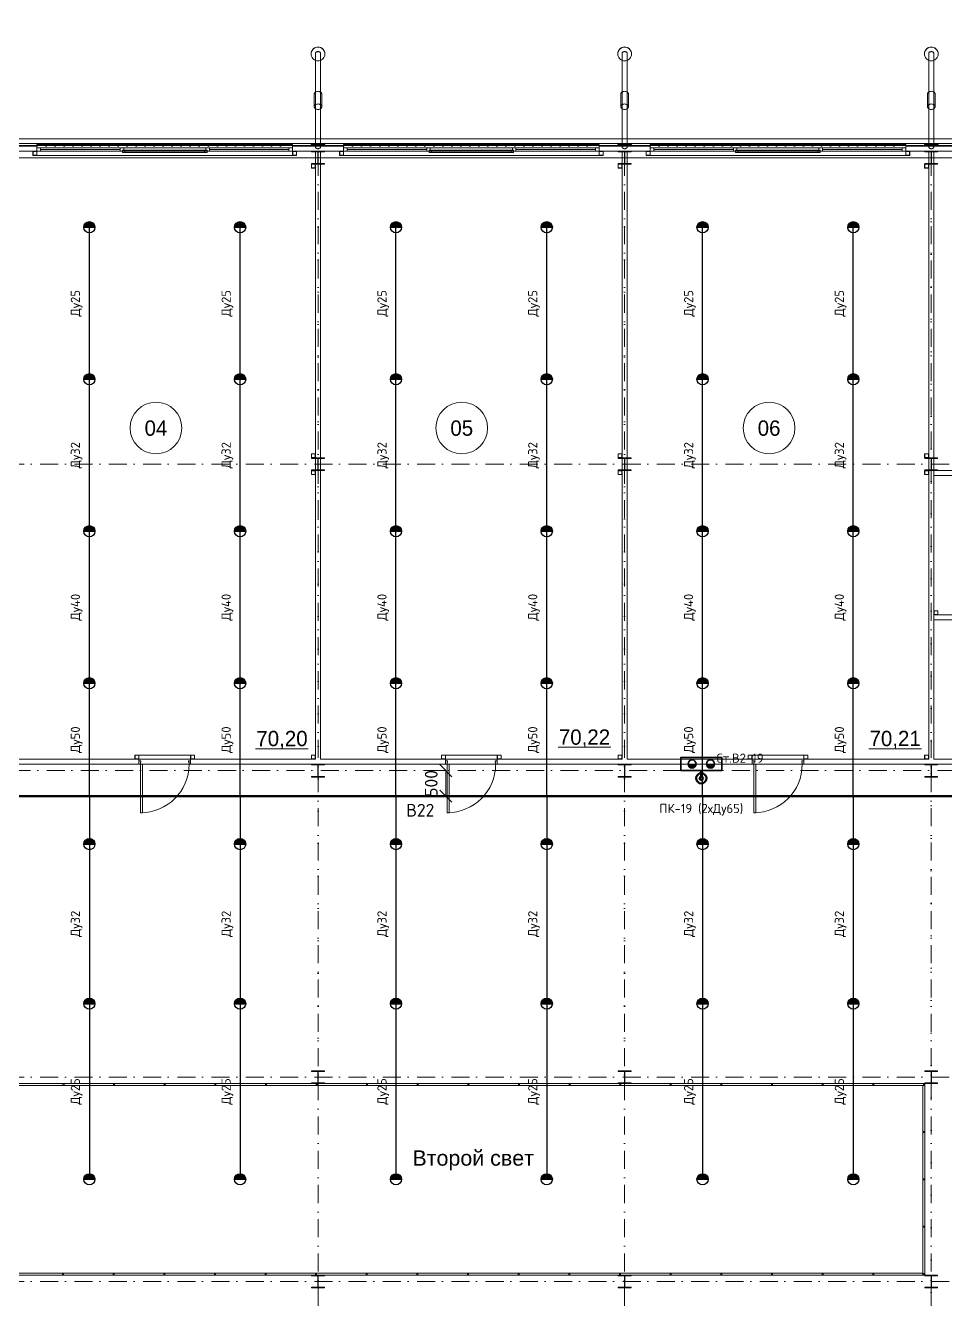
# Model space of a CAD drawing. Header units: millimetres. Extents: x 0 to 2118900, y -20000 to 84100.
# Drawn here: x 830277 to 848277, y 41550 to 66586 of the extents above; entities that cross this region are included whole.
import ezdxf
from ezdxf.enums import TextEntityAlignment as Align

# ---------------------------------------------------------------- set-up
doc = ezdxf.new("R2010")
doc.units = ezdxf.units.MM
for name, pattern in [('Dot & Dashed', [670.277762, 352.777767, -176.388884, 0, -141.111112]), ('Крупный пунктир', [634.99999, 0, -634.99999]), ('Пунктирная', [176.388884, 0, -176.388884])]:
    doc.linetypes.add(name, pattern=pattern)
for name, color, linetype, lineweight in [('АР_подоснова', 8, 'Continuous', 13), ('ПТ_В2', 3, 'Continuous', 50), ('ПТ_В22', 6, 'Continuous', 50), ('ПТ_В22_расп', 6, 'Continuous', 30), ('ПТ_оросители', 7, 'Continuous', 25), ('ПТ_ПК', 30, 'Continuous', 35), ('ПТ_размеры', 7, 'Continuous', 13), ('ПТ_текст', 7, 'Continuous', 18)]:
    doc.layers.add(name, color=color, linetype=linetype, lineweight=lineweight)
doc.styles.add('АР_текст_1', font='arial.ttf')
doc.styles.add('ПТ', font='isocpeur.ttf')
doc.dimstyles.new('ПТ100', dxfattribs={"dimscale": 100, "dimtxt": 2.5, "dimasz": 1.2, "dimexe": 1, "dimexo": 0, "dimgap": 0.6, "dimtad": 1, "dimdec": 0, "dimtxsty": 'ПТ', "dimtsz": 1.2, "dimcen": 2.5, "dimclrd": 7, "dimclre": 7, "dimclrt": 7, "dimazin": 3, "dimtfac": 1, "dimtmove": 0, "dimatfit": 3, "dimlwd": 13, "dimlwe": 13, "dimarcsym": 0})

# ---------------------------------------------------------------- blocks, each defined once
blk = doc.blocks.new('Перекрытие_1101', base_point=(98125, 40125))
at = {"color": 0, "linetype": 'Continuous', "lineweight": -2, "flags": 128}
for points in [[(98125, 40125), (51875, 40125), (51875, 29425), (46123, 29425), (46123, 40125), (-125, 40125), (-125, -125), (46125, -125), (46125, 10575), (51875, 10575), (51875, -125), (98125, -125)], [(10125, 21875), (10125, 18125), (39875, 18125), (39875, 21875)]]:
    blk.add_lwpolyline(points, close=True, dxfattribs=at)
blk = doc.blocks.new('Стена_2710', base_point=(28000, 28125))
at = {"color": 0, "linetype": 'Continuous', "lineweight": -2}
for p, q in [((27950, 28125), (27950, 28115)), ((27950, 28115), (28045, 28115))]:
    blk.add_line(p, q, dxfattribs=at)
at = {"color": 0, "linetype": 'Continuous', "lineweight": -2, "flags": 128}
for points in [[(28050, 33875), (27950, 33875)], [(27950, 33875), (27950, 28225)], [(28050, 28225), (28050, 33875)], [(27950, 28125), (28050, 28125)]]:
    blk.add_lwpolyline(points, dxfattribs=at)
blk = doc.blocks.new('Стена_2810', base_point=(34000, 28125))
at = {"color": 0, "linetype": 'Continuous', "lineweight": -2}
for p, q in [((33950, 28125), (33950, 28115)), ((33950, 28115), (34045, 28115))]:
    blk.add_line(p, q, dxfattribs=at)
at = {"color": 0, "linetype": 'Continuous', "lineweight": -2, "flags": 128}
for points in [[(34050, 33875), (33950, 33875)], [(33950, 33875), (33950, 28225)], [(34050, 28225), (34050, 33875)], [(33950, 28125), (34050, 28125)]]:
    blk.add_lwpolyline(points, dxfattribs=at)
blk = doc.blocks.new('Стена_2910', base_point=(40000, 28125))
at = {"color": 0, "linetype": 'Continuous', "lineweight": -2}
for p, q in [((39950, 28125), (39950, 28115)), ((39950, 28115), (40045, 28115))]:
    blk.add_line(p, q, dxfattribs=at)
at = {"color": 0, "linetype": 'Continuous', "lineweight": -2, "flags": 128}
for points in [[(40050, 33875), (39950, 33875)], [(39950, 33875), (39950, 28225)], [(40050, 28225), (40050, 33875)], [(39950, 28125), (40050, 28125)]]:
    blk.add_lwpolyline(points, dxfattribs=at)
blk = doc.blocks.new('Стена_501', base_point=(40000, 34125))
at = {"color": 0, "linetype": 'Continuous', "lineweight": -2, "flags": 128}
for points in [[(40050, 39875), (39950, 39875)], [(39950, 39875), (39950, 34125)], [(40050, 34125), (40050, 39875)], [(39950, 34125), (40050, 34125)]]:
    blk.add_lwpolyline(points, dxfattribs=at)
blk = doc.blocks.new('Стена_511', base_point=(34000, 34125))
at = {"color": 0, "linetype": 'Continuous', "lineweight": -2, "flags": 128}
for points in [[(34050, 39875), (33950, 39875)], [(33950, 39875), (33950, 34125)], [(34050, 34125), (34050, 39875)], [(33950, 34125), (34050, 34125)]]:
    blk.add_lwpolyline(points, dxfattribs=at)
blk = doc.blocks.new('Стена_520', base_point=(28000, 34125))
at = {"color": 0, "linetype": 'Continuous', "lineweight": -2, "flags": 128}
for points in [[(28050, 39875), (27950, 39875)], [(27950, 39875), (27950, 34125)], [(28050, 34125), (28050, 39875)], [(27950, 34125), (28050, 34125)]]:
    blk.add_lwpolyline(points, dxfattribs=at)
blk = doc.blocks.new('Лист Профилированный 27')
at = {"color": 0, "linetype": 'Continuous', "lineweight": -2, "flags": 128}
blk.add_lwpolyline([(0, 200), (0, 0), (90395, 0), (90395, 200), (90395, 2610), (90395, 2809), (0, 2809), (0, 2610)], close=True, dxfattribs=at)
blk = doc.blocks.new('Конструктор Кровли 27')
at = {"color": 0, "linetype": 'Continuous', "lineweight": -2, "flags": 128}
for points in [[(0, 46123), (0, 0), (40000, 0), (40000, 46125), (29425, 46125), (29425, 51875), (40000, 51875), (40000, 98000), (0, 98000), (0, 51875), (10575, 51875), (10575, 46123)], [(18125, 39875), (21875, 39875), (21875, 10125), (18125, 10125)]]:
    blk.add_lwpolyline(points, close=True, dxfattribs=at)
blk = doc.blocks.new('Колонна SHS ГК 271')
at = {"color": 0, "linetype": 'Continuous', "lineweight": -2}
for p, q in [((40, 40), (-40, 40)), ((-40, 40), (-40, -40)), ((-36.4, -36.4), (-36.4, 36.4)), ((-36.4, 36.4), (36.4, 36.4)), ((36.4, 36.4), (36.4, -36.4)), ((40, -40), (40, 40)), ((-40, -40), (40, -40)), ((36.4, -36.4), (-36.4, -36.4))]:
    blk.add_line(p, q, dxfattribs=at)
blk = doc.blocks.new('Труба Квадратного Сечения ГК SHS 270')
at = {"color": 0, "linetype": 'Continuous', "lineweight": -2}
for p, q in [((505, 40), (0, 40)), ((0, 40), (0, 0)), ((0, 0), (0, -40)), ((1010, 40), (505, 40)), ((1010, 0), (1010, 40)), ((1010, -40), (1010, 0)), ((0, -40), (505, -40)), ((505, -40), (1010, -40))]:
    blk.add_line(p, q, dxfattribs=at)
blk = doc.blocks.new('Труба Квадратного Сечения ГК SHS 27_30')
at = {"color": 0, "linetype": 'Continuous', "lineweight": -2}
for p, q in [((2500, 40), (0, 40)), ((0, 40), (0, 0)), ((0, 0), (0, -40)), ((5000, 40), (2500, 40)), ((5000, 0), (5000, 40)), ((5000, -40), (5000, 0)), ((0, -40), (2500, -40)), ((2500, -40), (5000, -40))]:
    blk.add_line(p, q, dxfattribs=at)
blk = doc.blocks.new('Стена_550', base_point=(3803, 40236))
at = {"color": 0, "linetype": 'Continuous', "lineweight": -2}
blk.add_line((3803, 40237), (94198, 40237), dxfattribs=at)
at = {"color": 0, "linetype": 'Continuous', "lineweight": -2, "flags": 128}
for points in [[(94198, 40276), (3803, 40276)], [(3803, 40236), (94198, 40236)]]:
    blk.add_lwpolyline(points, dxfattribs=at)
blk = doc.blocks.new('Кладовая_04_4', base_point=(24936, 34740))
at = {"color": 0, "linetype": 'Continuous', "lineweight": -2}
blk.add_line((26779, 28429), (27809, 28429), dxfattribs=at)
for start, end in [(0, 180), (180, 0)]:
    blk.add_arc((24828, 34708), 506, start, end, dxfattribs=at)
at = {"color": 0, "lineweight": -2, "style": 'АР_текст_1'}
for tag, p in [('ROOM_NUMBER', (24828, 34706)), ('ROOM_AREA', (27294, 28629))]:
    blk.add_attdef(tag, text='', height=300, dxfattribs=at).set_placement(p, align=Align.MIDDLE_CENTER)
blk = doc.blocks.new('Кладовая_05_5', base_point=(31104, 34830))
at = {"color": 0, "linetype": 'Continuous', "lineweight": -2}
blk.add_line((32700, 28457), (33729, 28457), dxfattribs=at)
for start, end in [(0, 180), (180, 0)]:
    blk.add_arc((30812, 34708), 506, start, end, dxfattribs=at)
at = {"color": 0, "lineweight": -2, "style": 'АР_текст_1'}
for tag, p in [('ROOM_NUMBER', (30812, 34706)), ('ROOM_AREA', (33214, 28657))]:
    blk.add_attdef(tag, text='', height=300, dxfattribs=at).set_placement(p, align=Align.MIDDLE_CENTER)
blk = doc.blocks.new('Кладовая_06_6', base_point=(36959, 34718))
at = {"color": 0, "linetype": 'Continuous', "lineweight": -2}
blk.add_line((38778, 28430), (39808, 28430), dxfattribs=at)
for start, end in [(0, 180), (180, 0)]:
    blk.add_arc((36826, 34708), 506, start, end, dxfattribs=at)
at = {"color": 0, "lineweight": -2, "style": 'АР_текст_1'}
for tag, p in [('ROOM_NUMBER', (36826, 34706)), ('ROOM_AREA', (39293, 28630))]:
    blk.add_attdef(tag, text='', height=300, dxfattribs=at).set_placement(p, align=Align.MIDDLE_CENTER)
blk = doc.blocks.new('Однопольная Дверь 270')
at = {"color": 0, "linetype": 'Continuous', "lineweight": -2}
for p, q in [((435, 0), (435, 950)), ((435, 950), (475, 950)), ((475, 950), (475, 0)), ((-475, 0), (-505, 0)), ((-505, 0), (-505, -70)), ((-505, 0), (-505, -70)), ((-505, 0), (-505, -70)), ((-475, -40), (-475, 0)), ((475, 0), (435, 0)), ((505, 0), (475, 0)), ((475, 0), (475, -40)), ((505, -70), (505, 0)), ((505, 0), (505, -70)), ((505, 0), (505, -70)), ((-505, -70), (-465, -70)), ((-505, -70), (-505, -100)), ((-465, -40), (-475, -40)), ((-465, -70), (-465, -40)), ((475, -40), (465, -40)), ((465, -40), (465, -70)), ((465, -70), (505, -70)), ((505, -70), (505, -100))]:
    blk.add_line(p, q, dxfattribs=at)
blk.add_arc((475, 0), 950, 90, 180, dxfattribs=at)
blk = doc.blocks.new('Стена_901', base_point=(46125, 28225))
at = {"color": 0, "linetype": 'Continuous', "lineweight": -2}
for p, q in [((24495, 28195), (24495, 28225)), ((24495, 28125), (24495, 28195)), ((25505, 28195), (25505, 28225)), ((25505, 28125), (25505, 28195)), ((30495, 28195), (30495, 28225)), ((30495, 28125), (30495, 28195)), ((31505, 28195), (31505, 28225)), ((31505, 28125), (31505, 28195)), ((36495, 28195), (36495, 28225)), ((36495, 28125), (36495, 28195)), ((37505, 28195), (37505, 28225)), ((37505, 28125), (37505, 28195))]:
    blk.add_line(p, q, dxfattribs=at)
at = {"color": 0, "linetype": 'Continuous', "lineweight": -2, "flags": 128}
for points in [[(24495, 28225), (22050, 28225)], [(22050, 28125), (24495, 28125)], [(27950, 28225), (25505, 28225)], [(25505, 28125), (27950, 28125)], [(30495, 28225), (28050, 28225)], [(28050, 28125), (30495, 28125)], [(33950, 28225), (31505, 28225)], [(31505, 28125), (33950, 28125)], [(36495, 28225), (34050, 28225)], [(34050, 28125), (36495, 28125)], [(39950, 28225), (37505, 28225)], [(37505, 28125), (39950, 28125)], [(44525, 28225), (40050, 28225)], [(40050, 28125), (44525, 28125)]]:
    blk.add_lwpolyline(points, dxfattribs=at)
at = {"color": 0, "linetype": 'Continuous', "lineweight": -2, "zscale": 1000, "rotation": 180}
for p in [(25000, 28125), (31000, 28125), (37000, 28125)]:
    blk.add_blockref('Однопольная Дверь 270', p, dxfattribs=at)
blk = doc.blocks.new('Стена_930', base_point=(40050, 33875))
at = {"color": 0, "linetype": 'Continuous', "lineweight": -2}
for p, q in [((44785, 33845), (44785, 33875)), ((44785, 33775), (44785, 33845)), ((45795, 33845), (45795, 33875)), ((45795, 33775), (45795, 33845))]:
    blk.add_line(p, q, dxfattribs=at)
at = {"color": 0, "linetype": 'Continuous', "lineweight": -2, "flags": 128}
for points in [[(44785, 33875), (40050, 33875)], [(40050, 33875), (40050, 33775)], [(46125, 33875), (45795, 33875)], [(40050, 33775), (44525, 33775)], [(44625, 33775), (44785, 33775)], [(45795, 33775), (46125, 33775)]]:
    blk.add_lwpolyline(points, dxfattribs=at)
at = {"color": 0, "linetype": 'Continuous', "lineweight": -2, "xscale": -1, "zscale": 1000, "rotation": 180}
blk.add_blockref('Однопольная Дверь 270', (45290, 33775), dxfattribs=at)
blk = doc.blocks.new('Стена_940', base_point=(40050, 31050))
at = {"color": 0, "linetype": 'Continuous', "lineweight": -2, "flags": 128}
for points in [[(44525, 31050), (40050, 31050)], [(40050, 31050), (40050, 30950)], [(40050, 30950), (44525, 30950)]]:
    blk.add_lwpolyline(points, dxfattribs=at)
blk = doc.blocks.new('Ограждение_20')
at = {"color": 0, "linetype": 'Continuous', "lineweight": -2}
for p, q in [((10125, 21875), (10125, 18125)), ((10125, 21875), (10125, 18125)), ((39875, 21875), (10125, 21875)), ((39875, 21875), (10125, 21875)), ((10125, 21875), (10125, 18125)), ((39875, 21875), (10125, 21875)), ((10125, 21875), (10125, 18125)), ((10125, 21875), (10125, 18125)), ((39875, 21875), (10125, 21875)), ((39875, 21875), (10125, 21875)), ((10165, 18125), (10165, 21835)), ((10165, 18125), (10165, 21835)), ((10165, 21835), (39835, 21835)), ((10165, 21835), (39835, 21835)), ((10165, 18125), (10165, 21835)), ((10165, 21835), (39835, 21835)), ((10165, 18125), (10165, 21835)), ((10165, 18125), (10165, 21835)), ((10165, 21835), (39835, 21835)), ((10165, 21835), (39835, 21835)), ((39835, 21835), (39835, 18165)), ((39835, 21835), (39835, 18165)), ((39835, 21835), (39835, 18165)), ((39835, 21835), (39835, 18165)), ((39835, 21835), (39835, 18165)), ((39875, 18125), (39875, 21875)), ((39875, 18125), (39875, 21875)), ((39875, 18125), (39875, 21875)), ((39875, 18125), (39875, 21875)), ((39875, 18125), (39875, 21875)), ((39835, 18165), (10125, 18165)), ((10125, 18165), (10125, 18125)), ((39835, 18165), (10125, 18165)), ((10125, 18165), (10125, 18125)), ((39835, 18165), (10125, 18165)), ((10125, 18165), (10125, 18125)), ((39835, 18165), (10125, 18165)), ((10125, 18165), (10125, 18125)), ((39835, 18165), (10125, 18165)), ((10125, 18165), (10125, 18125)), ((10125, 18125), (10165, 18125)), ((10125, 18125), (10165, 18125)), ((10125, 18125), (39875, 18125)), ((10125, 18125), (39875, 18125)), ((10125, 18125), (10165, 18125)), ((10125, 18125), (39875, 18125)), ((10125, 18125), (10165, 18125)), ((10125, 18125), (10165, 18125)), ((10125, 18125), (39875, 18125)), ((10125, 18125), (39875, 18125))]:
    blk.add_line(p, q, dxfattribs=at)
at = {"color": 0, "linetype": 'Continuous', "lineweight": -2, "flags": 128}
for points in [[(10165, 21855), (10165, 21857), (10164, 21858), (10162, 21860), (10160, 21861), (10158, 21863), (10155, 21864), (10152, 21864), (10148, 21865), (10145, 21865), (10142, 21865), (10138, 21864), (10135, 21864), (10132, 21863), (10130, 21861), (10128, 21860), (10126, 21858), (10125, 21857), (10125, 21855), (10125, 21853), (10126, 21852), (10128, 21850), (10130, 21849), (10132, 21847), (10135, 21846), (10138, 21846), (10142, 21845), (10145, 21845), (10148, 21845), (10152, 21846), (10155, 21846), (10158, 21847), (10160, 21849), (10162, 21850), (10164, 21852), (10165, 21853)], [(11125, 21875), (11125, 21835), (11145, 21835), (11145, 21875)], [(12116, 21875), (12116, 21835), (12136, 21835), (12136, 21875)], [(13106, 21875), (13106, 21835), (13126, 21835), (13126, 21875)], [(14096, 21875), (14096, 21835), (14116, 21835), (14116, 21875)], [(15087, 21875), (15087, 21835), (15107, 21835), (15107, 21875)], [(16077, 21875), (16077, 21835), (16097, 21835), (16097, 21875)], [(17067, 21875), (17067, 21835), (17087, 21835), (17087, 21875)], [(18058, 21875), (18058, 21835), (18078, 21835), (18078, 21875)], [(19048, 21875), (19048, 21835), (19068, 21835), (19068, 21875)], [(20038, 21875), (20038, 21835), (20058, 21835), (20058, 21875)], [(21029, 21875), (21029, 21835), (21049, 21835), (21049, 21875)], [(22019, 21875), (22019, 21835), (22039, 21835), (22039, 21875)], [(23009, 21875), (23009, 21835), (23029, 21835), (23029, 21875)], [(24000, 21875), (24000, 21835), (24020, 21835), (24020, 21875)], [(24990, 21875), (24990, 21835), (25010, 21835), (25010, 21875)], [(25980, 21875), (25980, 21835), (26000, 21835), (26000, 21875)], [(26971, 21875), (26971, 21835), (26991, 21835), (26991, 21875)], [(27961, 21875), (27961, 21835), (27981, 21835), (27981, 21875)], [(28951, 21875), (28951, 21835), (28971, 21835), (28971, 21875)], [(29942, 21875), (29942, 21835), (29962, 21835), (29962, 21875)], [(30932, 21875), (30932, 21835), (30952, 21835), (30952, 21875)], [(31922, 21875), (31922, 21835), (31942, 21835), (31942, 21875)], [(32913, 21875), (32913, 21835), (32933, 21835), (32933, 21875)], [(33903, 21875), (33903, 21835), (33923, 21835), (33923, 21875)], [(34893, 21875), (34893, 21835), (34913, 21835), (34913, 21875)], [(35884, 21875), (35884, 21835), (35904, 21835), (35904, 21875)], [(36874, 21875), (36874, 21835), (36894, 21835), (36894, 21875)], [(37864, 21875), (37864, 21835), (37884, 21835), (37884, 21875)], [(38855, 21875), (38855, 21835), (38875, 21835), (38875, 21875)], [(39855, 21835), (39857, 21835), (39858, 21836), (39860, 21838), (39861, 21840), (39863, 21842), (39864, 21845), (39864, 21848), (39865, 21852), (39865, 21855), (39865, 21858), (39864, 21862), (39864, 21865), (39863, 21868), (39861, 21870), (39860, 21872), (39858, 21874), (39857, 21875), (39855, 21875), (39853, 21875), (39852, 21874), (39850, 21872), (39849, 21870), (39847, 21868), (39846, 21865), (39846, 21862), (39845, 21858), (39845, 21855), (39845, 21852), (39846, 21848), (39846, 21845), (39847, 21842), (39849, 21840), (39850, 21838), (39852, 21836), (39853, 21835)], [(10125, 20913), (10165, 20913), (10165, 20933), (10125, 20933)], [(39875, 20938), (39835, 20938), (39835, 20918), (39875, 20918)], [(10125, 19980), (10165, 19980), (10165, 20000), (10125, 20000)], [(39875, 20010), (39835, 20010), (39835, 19990), (39875, 19990)], [(10125, 19048), (10165, 19048), (10165, 19068), (10125, 19068)], [(39875, 19083), (39835, 19083), (39835, 19063), (39875, 19063)], [(10125, 18165), (10123, 18165), (10122, 18164), (10120, 18162), (10119, 18160), (10117, 18158), (10116, 18155), (10116, 18152), (10115, 18149), (10115, 18145), (10115, 18142), (10116, 18138), (10116, 18135), (10117, 18132), (10119, 18130), (10120, 18128), (10122, 18126), (10123, 18125), (10125, 18125), (10127, 18125), (10128, 18126), (10130, 18128), (10131, 18130), (10133, 18132), (10134, 18135), (10134, 18138), (10135, 18142), (10135, 18145), (10135, 18149), (10134, 18152), (10134, 18155), (10133, 18158), (10131, 18160), (10130, 18162), (10128, 18164), (10127, 18165)], [(10165, 18125), (10165, 18127), (10164, 18128), (10162, 18130), (10160, 18131), (10158, 18133), (10155, 18134), (10152, 18134), (10148, 18135), (10145, 18135), (10142, 18135), (10138, 18134), (10135, 18134), (10132, 18133), (10130, 18131), (10128, 18130), (10126, 18128), (10125, 18127), (10125, 18125), (10125, 18123), (10126, 18122), (10128, 18120), (10130, 18119), (10132, 18117), (10135, 18116), (10138, 18116), (10142, 18115), (10145, 18115), (10148, 18115), (10152, 18116), (10155, 18116), (10158, 18117), (10160, 18119), (10162, 18120), (10164, 18122), (10165, 18123)], [(11126, 18125), (11126, 18165), (11106, 18165), (11106, 18125)], [(12117, 18125), (12117, 18165), (12097, 18165), (12097, 18125)], [(13108, 18125), (13108, 18165), (13088, 18165), (13088, 18125)], [(14099, 18125), (14099, 18165), (14079, 18165), (14079, 18125)], [(15090, 18125), (15090, 18165), (15070, 18165), (15070, 18125)], [(16081, 18125), (16081, 18165), (16061, 18165), (16061, 18125)], [(17072, 18125), (17072, 18165), (17052, 18165), (17052, 18125)], [(18063, 18125), (18063, 18165), (18043, 18165), (18043, 18125)], [(19054, 18125), (19054, 18165), (19034, 18165), (19034, 18125)], [(20045, 18125), (20045, 18165), (20025, 18165), (20025, 18125)], [(21036, 18125), (21036, 18165), (21016, 18165), (21016, 18125)], [(22027, 18125), (22027, 18165), (22007, 18165), (22007, 18125)], [(23018, 18125), (23018, 18165), (22998, 18165), (22998, 18125)], [(24009, 18125), (24009, 18165), (23989, 18165), (23989, 18125)], [(25000, 18125), (25000, 18165), (24980, 18165), (24980, 18125)], [(25991, 18125), (25991, 18165), (25971, 18165), (25971, 18125)], [(26982, 18125), (26982, 18165), (26962, 18165), (26962, 18125)], [(27973, 18125), (27973, 18165), (27953, 18165), (27953, 18125)], [(28964, 18125), (28964, 18165), (28944, 18165), (28944, 18125)], [(29955, 18125), (29955, 18165), (29935, 18165), (29935, 18125)], [(30946, 18125), (30946, 18165), (30926, 18165), (30926, 18125)], [(31937, 18125), (31937, 18165), (31917, 18165), (31917, 18125)], [(32928, 18125), (32928, 18165), (32908, 18165), (32908, 18125)], [(33919, 18125), (33919, 18165), (33899, 18165), (33899, 18125)], [(34910, 18125), (34910, 18165), (34890, 18165), (34890, 18125)], [(35901, 18125), (35901, 18165), (35881, 18165), (35881, 18125)], [(36892, 18125), (36892, 18165), (36872, 18165), (36872, 18125)], [(37883, 18125), (37883, 18165), (37863, 18165), (37863, 18125)], [(38874, 18125), (38874, 18165), (38854, 18165), (38854, 18125)], [(39835, 18145), (39835, 18143), (39836, 18142), (39838, 18140), (39840, 18139), (39842, 18137), (39845, 18136), (39848, 18136), (39851, 18135), (39855, 18135), (39858, 18135), (39862, 18136), (39865, 18136), (39868, 18137), (39870, 18139), (39872, 18140), (39874, 18142), (39875, 18143), (39875, 18145), (39875, 18147), (39874, 18148), (39872, 18150), (39870, 18151), (39868, 18153), (39865, 18154), (39862, 18154), (39858, 18155), (39855, 18155), (39851, 18155), (39848, 18154), (39845, 18154), (39842, 18153), (39840, 18151), (39838, 18150), (39836, 18148), (39835, 18147)]]:
    blk.add_lwpolyline(points, close=True, dxfattribs=at)
blk = doc.blocks.new('Колонна Универсальная 270')
at = {"color": 0, "linetype": 'Continuous', "lineweight": -2}
for p, q in [((125, 125), (-125, 125)), ((-125, 125), (-125, 113)), ((-125, 113), (-4, 113)), ((-4, 113), (-4, -113)), ((4, -113), (4, 113)), ((4, 113), (125, 113)), ((125, 113), (125, 125)), ((-4, -113), (-125, -113)), ((-125, -113), (-125, -125)), ((-125, -125), (125, -125)), ((125, -113), (4, -113)), ((125, -125), (125, -113))]:
    blk.add_line(p, q, dxfattribs=at)
blk = doc.blocks.new('Двутавp К 26020-83 27_30')
at = {"color": 0, "linetype": 'Крупный пунктир', "lineweight": -2}
blk.add_line((0, 0), (17860, 0), dxfattribs=at)
blk = doc.blocks.new('Двутавp К 26020-83 27_20')
at = {"color": 0, "linetype": 'Крупный пунктир', "lineweight": -2}
blk.add_line((0, 0), (17750, 0), dxfattribs=at)
blk = doc.blocks.new('Двутавp К 26020-83 270')
at = {"color": 0, "linetype": 'Крупный пунктир', "lineweight": -2}
blk.add_line((0, 0), (39875, 0), dxfattribs=at)
blk = doc.blocks.new('Цилиндр 27')
at = {"color": 0, "linetype": 'Continuous', "lineweight": -2}
for p, q in [((-33, 17), (-35, 9)), ((-35, 9), (-35, 0)), ((-35, 0), (-35, -9)), ((-31, 25), (-33, 17)), ((-27, 32), (-31, 25)), ((-23, 38), (-27, 32)), ((-18, 43), (-23, 38)), ((-12, 47), (-18, 43)), ((-6, 49), (-12, 47)), ((0, 50), (-6, 49)), ((0, 50), (1831, 50)), ((1798, 17), (1796, 9)), ((1796, 9), (1796, 0)), ((1796, 0), (1796, -9)), ((1801, 25), (1798, 17)), ((1804, 32), (1801, 25)), ((1809, 38), (1804, 32)), ((1814, 43), (1809, 38)), ((1819, 47), (1814, 43)), ((1825, 49), (1819, 47)), ((1831, 50), (1825, 49)), ((1837, 49), (1831, 50)), ((1843, 47), (1837, 49)), ((1849, 43), (1843, 47)), ((1854, 38), (1849, 43)), ((1858, 32), (1854, 38)), ((1862, 25), (1858, 32)), ((1865, 17), (1862, 25)), ((1866, 9), (1865, 17)), ((1867, 0), (1866, 9)), ((1866, -9), (1867, 0)), ((-35, -9), (-33, -17)), ((-33, -17), (-31, -25)), ((-31, -25), (-27, -32)), ((-27, -32), (-23, -38)), ((-23, -38), (-18, -43)), ((-18, -43), (-12, -47)), ((-12, -47), (-6, -49)), ((-6, -49), (0, -50)), ((0, -50), (1831, -50)), ((1796, -9), (1798, -17)), ((1798, -17), (1801, -25)), ((1801, -25), (1804, -32)), ((1804, -32), (1809, -38)), ((1809, -38), (1814, -43)), ((1814, -43), (1819, -47)), ((1819, -47), (1825, -49)), ((1825, -49), (1831, -50)), ((1831, -50), (1837, -49)), ((1837, -49), (1843, -47)), ((1843, -47), (1849, -43)), ((1849, -43), (1854, -38)), ((1854, -38), (1858, -32)), ((1858, -32), (1862, -25)), ((1862, -25), (1865, -17)), ((1865, -17), (1866, -9))]:
    blk.add_line(p, q, dxfattribs=at)
blk = doc.blocks.new('Цилиндр 27_2')
at = {"color": 0, "linetype": 'Continuous', "lineweight": -2}
for p, q in [((-132, 23), (-134, 0)), ((-126, 46), (-132, 23)), ((-128, 23), (-130, 0)), ((-122, 46), (-128, 23)), ((-116, 67), (-126, 46)), ((-112, 67), (-122, 46)), ((-102, 86), (-116, 67)), ((-99, 86), (-112, 67)), ((-86, 102), (-102, 86)), ((-82, 102), (-99, 86)), ((-67, 116), (-86, 102)), ((-63, 116), (-82, 102)), ((-46, 126), (-67, 116)), ((-42, 126), (-63, 116)), ((-23, 132), (-46, 126)), ((-20, 132), (-42, 126)), ((0, 134), (-23, 132)), ((3, 134), (-20, 132)), ((0, 134), (3, 134)), ((27, 132), (3, 134)), ((49, 126), (27, 132)), ((70, 116), (49, 126)), ((89, 102), (70, 116)), ((106, 86), (89, 102)), ((119, 67), (106, 86)), ((129, 46), (119, 67)), ((135, 23), (129, 46)), ((137, 0), (135, 23)), ((135, -23), (137, 0)), ((-134, 0), (-132, -23)), ((-132, -23), (-126, -46)), ((-130, 0), (-128, -23)), ((-128, -23), (-122, -46)), ((-126, -46), (-116, -67)), ((-122, -46), (-112, -67)), ((-116, -67), (-102, -86)), ((-112, -67), (-99, -86)), ((-102, -86), (-86, -102)), ((-99, -86), (-82, -102)), ((-86, -102), (-67, -116)), ((-82, -102), (-63, -116)), ((-67, -116), (-46, -126)), ((-63, -116), (-42, -126)), ((-46, -126), (-23, -132)), ((-42, -126), (-20, -132)), ((-23, -132), (0, -134)), ((-20, -132), (3, -134)), ((0, -134), (3, -134)), ((3, -134), (27, -132)), ((27, -132), (49, -126)), ((49, -126), (70, -116)), ((70, -116), (89, -102)), ((89, -102), (106, -86)), ((106, -86), (119, -67)), ((119, -67), (129, -46)), ((129, -46), (135, -23))]:
    blk.add_line(p, q, dxfattribs=at)
blk = doc.blocks.new('Цилиндр 27_3')
at = {"color": 0, "linetype": 'Continuous', "lineweight": -2}
for p, q in [((0, 134), (0, 132)), ((0, 134), (30, 134)), ((0, 132), (0, 126)), ((0, 126), (0, 116)), ((0, 116), (0, 102)), ((0, 102), (0, 86)), ((0, 86), (0, 67)), ((0, 67), (0, 46)), ((0, 46), (0, 23)), ((0, 23), (0, 0)), ((0, 0), (0, -23)), ((30, 134), (30, 132)), ((30, 132), (30, 126)), ((30, 126), (30, 116)), ((30, 116), (30, 102)), ((30, 102), (30, 86)), ((30, 86), (30, 67)), ((30, 67), (30, 46)), ((30, 46), (30, 23)), ((30, 23), (30, 0)), ((30, 0), (30, -23)), ((0, -23), (0, -46)), ((0, -46), (0, -67)), ((0, -67), (0, -86)), ((0, -86), (0, -102)), ((0, -102), (0, -116)), ((0, -116), (0, -126)), ((0, -126), (0, -132)), ((0, -132), (0, -134)), ((0, -134), (30, -134)), ((30, -23), (30, -46)), ((30, -46), (30, -67)), ((30, -67), (30, -86)), ((30, -86), (30, -102)), ((30, -102), (30, -116)), ((30, -116), (30, -126)), ((30, -126), (30, -132)), ((30, -132), (30, -134))]:
    blk.add_line(p, q, dxfattribs=at)
blk = doc.blocks.new('Цилиндр 27_4')
at = {"color": 0, "linetype": 'Continuous', "lineweight": -2}
for p, q in [((-52, 13), (-53, 0)), ((-53, 0), (-52, -13)), ((-50, 26), (-52, 13)), ((-46, 37), (-50, 26)), ((-41, 48), (-46, 37)), ((-34, 57), (-41, 48)), ((-27, 65), (-34, 57)), ((-18, 70), (-27, 65)), ((-9, 74), (-18, 70)), ((0, 75), (-9, 74)), ((0, 75), (248, 75)), ((196, 13), (195, 0)), ((195, 0), (196, -13)), ((198, 26), (196, 13)), ((202, 37), (198, 26)), ((208, 48), (202, 37)), ((214, 57), (208, 48)), ((222, 65), (214, 57)), ((230, 70), (222, 65)), ((239, 74), (230, 70)), ((248, 75), (239, 74)), ((257, 74), (248, 75)), ((266, 70), (257, 74)), ((275, 65), (266, 70)), ((282, 57), (275, 65)), ((289, 48), (282, 57)), ((294, 37), (289, 48)), ((298, 26), (294, 37)), ((300, 13), (298, 26)), ((301, 0), (300, 13)), ((300, -13), (301, 0)), ((-52, -13), (-50, -26)), ((-50, -26), (-46, -37)), ((-46, -37), (-41, -48)), ((-41, -48), (-34, -57)), ((-34, -57), (-27, -65)), ((-27, -65), (-18, -70)), ((-18, -70), (-9, -74)), ((-9, -74), (0, -75)), ((0, -75), (248, -75)), ((196, -13), (198, -26)), ((198, -26), (202, -37)), ((202, -37), (208, -48)), ((208, -48), (214, -57)), ((214, -57), (222, -65)), ((222, -65), (230, -70)), ((230, -70), (239, -74)), ((239, -74), (248, -75)), ((248, -75), (257, -74)), ((257, -74), (266, -70)), ((266, -70), (275, -65)), ((275, -65), (282, -57)), ((282, -57), (289, -48)), ((289, -48), (294, -37)), ((294, -37), (298, -26)), ((298, -26), (300, -13))]:
    blk.add_line(p, q, dxfattribs=at)
blk = doc.blocks.new('Горизонтальное Многостворчатое Окно 27')
at = {"color": 0, "linetype": 'Continuous', "lineweight": -2}
for p, q in [((-2500, 0), (2500, 0)), ((-2500, 0), (-2430, 0)), ((-2500, -70), (-2500, 0)), ((-2500, -70), (-2500, 0)), ((-2430, 0), (-2430, -70)), ((-2430, 0), (-873, 0)), ((-873, -70), (-873, 0)), ((-873, 0), (-838, 0)), ((-838, 0), (-828, 0)), ((-828, 25), (-778, 25)), ((-828, -25), (-828, 25)), ((-828, 0), (-828, -25)), ((-778, 25), (778, 25)), ((-778, 25), (-778, -25)), ((-778, 25), (778, 25)), ((-778, 0), (778, 0)), ((778, -25), (778, 25)), ((778, 25), (828, 25)), ((828, 25), (828, -25)), ((828, -25), (828, 0)), ((828, 0), (838, 0)), ((838, 0), (873, 0)), ((873, 0), (873, -70)), ((873, 0), (2430, 0)), ((2430, -70), (2430, 0)), ((2430, 0), (2500, 0)), ((2500, -70), (2500, 0)), ((2500, -70), (2500, 0)), ((-2430, -70), (-2500, -70)), ((-2500, -100), (-2500, -70)), ((-2500, -100), (-2500, -130)), ((-2500, -130), (2500, -130)), ((-2430, -35), (-873, -35)), ((-873, -70), (-2430, -70)), ((-838, -70), (-873, -70)), ((-803, -70), (-838, -70)), ((-828, -25), (-803, -25)), ((-778, -25), (-828, -25)), ((-803, -25), (-803, -70)), ((803, -70), (-803, -70)), ((778, -25), (-778, -25)), ((828, -25), (778, -25)), ((803, -70), (803, -25)), ((803, -25), (828, -25)), ((838, -70), (803, -70)), ((873, -70), (838, -70)), ((873, -35), (2430, -35)), ((2430, -70), (873, -70)), ((2500, -70), (2430, -70)), ((2500, -100), (2500, -70)), ((2500, -130), (2500, -100))]:
    blk.add_line(p, q, dxfattribs=at)
at = {"color": 0, "linetype": 'Пунктирная', "lineweight": -2}
blk.add_line((-2500, -100), (2500, -100), dxfattribs=at)
blk = doc.blocks.new('Стена_1020', base_point=(-125, 40125))
at = {"color": 0, "linetype": 'Continuous', "lineweight": -2}
for p, q in [((22500, 40225), (22500, 40195)), ((22500, 40195), (22500, 40125)), ((27500, 40225), (27500, 40195)), ((27500, 40195), (27500, 40125)), ((28500, 40225), (28500, 40195)), ((28500, 40195), (28500, 40125)), ((33500, 40225), (33500, 40195)), ((33500, 40195), (33500, 40125)), ((34500, 40225), (34500, 40195)), ((34500, 40195), (34500, 40125)), ((39500, 40225), (39500, 40195)), ((39500, 40195), (39500, 40125))]:
    blk.add_line(p, q, dxfattribs=at)
at = {"color": 0, "linetype": 'Continuous', "lineweight": -2, "flags": 128}
for points in [[(22500, 40225), (21500, 40225)], [(21500, 40125), (22500, 40125)], [(28500, 40225), (27500, 40225)], [(27500, 40125), (28500, 40125)], [(34500, 40225), (33500, 40225)], [(33500, 40125), (34500, 40125)], [(40500, 40225), (39500, 40225)], [(39500, 40125), (40500, 40125)]]:
    blk.add_lwpolyline(points, dxfattribs=at)
at = {"color": 0, "linetype": 'Continuous', "lineweight": -2, "xscale": -1, "zscale": 1000, "rotation": 180}
for p in [(25000, 40125), (31000, 40125), (37000, 40125)]:
    blk.add_blockref('Горизонтальное Многостворчатое Окно 27', p, dxfattribs=at)
blk = doc.blocks.new('Крыша_1', base_point=(0, 0))
at = {"color": 0, "linetype": 'Continuous', "lineweight": -2, "flags": 128}
for points in [[(0, 40000), (46123, 40000)], [(39875, 21875), (10125, 21875)], [(39875, 18125), (39875, 21875)], [(10125, 18125), (39875, 18125)]]:
    blk.add_lwpolyline(points, dxfattribs=at)
blk = doc.blocks.new('Стандартный Маркер Сетки_41')
at = {"color": 0, "linetype": 'Dot & Dashed', "lineweight": -2}
for q in [(55187, 0), (0, 0)]:
    blk.add_line((0, 0), q, dxfattribs=at)
at = {"color": 0, "lineweight": -2, "style": 'АР_текст_1'}
blk.add_attdef('AC_MarkerText_1', text='', height=300, rotation=90, dxfattribs=at).set_placement((55368, -69), align=Align.TOP_CENTER)
blk = doc.blocks.new('AR_F2')
at = {"layer": 'АР_подоснова', "linetype": 'Dot & Dashed'}
for p, q in [((98125, 40000), (-4800, 40000)), ((98000, 34000), (-4800, 34000)), ((98125, 28000), (-4800, 28000)), ((98000, 22000), (-4800, 22000)), ((98000, 18000), (-4800, 18000))]:
    blk.add_line(p, q, dxfattribs=at)
at = {"layer": 'АР_подоснова', "linetype": 'Continuous', "flags": 128}
for points in [[(27949, 40125), (22050, 40125), (22050, 28225), (27949, 28225)], [(33950, 28225), (33950, 40125), (28049, 40125), (28049, 28225)], [(34050, 28225), (39950, 28225), (39950, 40125), (34050, 40125)], [(40050, 33875), (46125, 33875), (46125, 40125), (40050, 40125)], [(40050, 33775), (40050, 31050), (44525, 31050), (44525, 33775)], [(44525, 30950), (40050, 30950), (40050, 28225), (44525, 28225)], [(4225, 28125), (4225, 11875), (46125, 11875), (46125, 28125)], [(39875, 21875), (39875, 18125), (10125, 18125), (10125, 21875)]]:
    blk.add_lwpolyline(points, close=True, dxfattribs=at)
at = {"layer": 'АР_подоснова', "linetype": 'Continuous', "zscale": 1000}
for name, p, rotation in [('Лист Профилированный 27', (94198, 43175), 180), ('Труба Квадратного Сечения ГК SHS 27_30', (27500, 40085), 180), ('Труба Квадратного Сечения ГК SHS 27_30', (27500, 40085), 180), ('Труба Квадратного Сечения ГК SHS 27_30', (33500, 40085), 180), ('Труба Квадратного Сечения ГК SHS 27_30', (33500, 40085), 180), ('Труба Квадратного Сечения ГК SHS 27_30', (39500, 40085), 180), ('Труба Квадратного Сечения ГК SHS 27_30', (39500, 40085), 180), ('Конструктор Кровли 27', (0, 40000), 270), ('Стандартный Маркер Сетки_41', (28000, 40000), 270), ('Колонна SHS ГК 271', (27910, 39835), 180), ('Двутавp К 26020-83 27_20', (28000, 22125), 90), ('Стандартный Маркер Сетки_41', (34000, 40000), 270), ('Колонна SHS ГК 271', (33910, 39835), 180), ('Двутавp К 26020-83 27_20', (34000, 22125), 90), ('Стандартный Маркер Сетки_41', (40000, 40000), 270), ('Колонна SHS ГК 271', (39910, 39835), 180), ('Двутавp К 26020-83 270', (40000, 0), 90), ('Колонна Универсальная 270', (28000, 18000), 180), ('Колонна Универсальная 270', (34000, 18000), 180), ('Колонна Универсальная 270', (40000, 18000), 180), ('Двутавp К 26020-83 27_20', (34000, 125), 90)]:
    blk.add_blockref(name, p, dxfattribs=dict(at, rotation=rotation))
at = {"layer": 'АР_подоснова', "linetype": 'Continuous', "xscale": -1, "zscale": 1000}
for name, p, rotation in [('Цилиндр 27_2', (28000, 42033), 90), ('Цилиндр 27', (28000, 42042), 90), ('Цилиндр 27_2', (34000, 42033), 90), ('Цилиндр 27', (34000, 42042), 90), ('Цилиндр 27_2', (40000, 42033), 90), ('Цилиндр 27', (40000, 42042), 90), ('Цилиндр 27_4', (28000, 41246), 90), ('Цилиндр 27_4', (34000, 41246), 90), ('Цилиндр 27_4', (40000, 41246), 90), ('Колонна SHS ГК 271', (22460, 40085), 180), ('Колонна SHS ГК 271', (27540, 40085), 180), ('Цилиндр 27_3', (28000, 40255), 90), ('Колонна SHS ГК 271', (28460, 40085), 180), ('Колонна SHS ГК 271', (33540, 40085), 180), ('Цилиндр 27_3', (34000, 40255), 90), ('Колонна SHS ГК 271', (34460, 40085), 180), ('Колонна SHS ГК 271', (39540, 40085), 180), ('Цилиндр 27_3', (40000, 40255), 90), ('Колонна SHS ГК 271', (40090, 31090), 180), ('Колонна SHS ГК 271', (24455, 28265), 180), ('Труба Квадратного Сечения ГК SHS 270', (24495, 28265), 180), ('Колонна SHS ГК 271', (25545, 28265), 180), ('Колонна SHS ГК 271', (30455, 28265), 180), ('Труба Квадратного Сечения ГК SHS 270', (30495, 28265), 180), ('Колонна SHS ГК 271', (31545, 28265), 180), ('Колонна SHS ГК 271', (36455, 28265), 180), ('Труба Квадратного Сечения ГК SHS 270', (36495, 28265), 180), ('Колонна SHS ГК 271', (37545, 28265), 180), ('Двутавp К 26020-83 27_30', (28000, 17875), 90)]:
    blk.add_blockref(name, p, dxfattribs=dict(at, rotation=rotation))
at = {"layer": 'АР_подоснова'}
for name, p in [('Стена_1020', (-125, 40125)), ('Стена_550', (3803, 40236)), ('Стена_520', (28000, 34125)), ('Стена_511', (34000, 34125)), ('Стена_501', (40000, 34125)), ('Стена_2710', (28000, 28125)), ('Стена_2810', (34000, 28125)), ('Стена_2910', (40000, 28125)), ('Стена_930', (40050, 33875)), ('Стена_940', (40050, 31050)), ('Стена_901', (46125, 28225))]:
    blk.add_blockref(name, p, dxfattribs=at)
at = {"layer": 'АР_подоснова', "linetype": 'Continuous'}
for name, p in [('Перекрытие_1101', (98125, 40125)), ('Крыша_1', (0, 0)), ('Ограждение_20', (0, 0))]:
    blk.add_blockref(name, p, dxfattribs=at)
at = {"layer": 'АР_подоснова', "linetype": 'Continuous', "xscale": -1, "zscale": 1000}
for name, p in [('Колонна Универсальная 270', (27999, 40000)), ('Колонна Универсальная 270', (34000, 40000)), ('Колонна Универсальная 270', (40000, 40000)), ('Колонна SHS ГК 271', (27910, 34165)), ('Колонна Универсальная 270', (27999, 34000)), ('Колонна SHS ГК 271', (33910, 34165)), ('Колонна Универсальная 270', (34000, 34000)), ('Колонна SHS ГК 271', (39910, 34165)), ('Колонна Универсальная 270', (40000, 34000)), ('Колонна SHS ГК 271', (27910, 33835)), ('Колонна SHS ГК 271', (33910, 33835)), ('Колонна SHS ГК 271', (39910, 33835)), ('Колонна SHS ГК 271', (27910, 28265)), ('Колонна SHS ГК 271', (33910, 28265)), ('Колонна SHS ГК 271', (39910, 28265)), ('Колонна Универсальная 270', (27999, 28000)), ('Колонна Универсальная 270', (34000, 28000)), ('Колонна Универсальная 270', (40000, 28000)), ('Колонна Универсальная 270', (28000, 22000)), ('Колонна Универсальная 270', (34000, 22000)), ('Колонна Универсальная 270', (40000, 22000))]:
    blk.add_blockref(name, p, dxfattribs=at)
at = {"layer": 'АР_подоснова', "linetype": 'Continuous'}
ref = blk.add_blockref('Кладовая_04_4', (24936, 34740), dxfattribs=at)
ref.add_attrib('ROOM_NUMBER', '04', dxfattribs={"layer": '0', "color": 0, "lineweight": 9, "height": 300}).set_placement((24828, 34706), align=Align.MIDDLE_CENTER)
ref.add_attrib('ROOM_AREA', '70,20', dxfattribs={"layer": '0', "color": 0, "lineweight": 9, "height": 300}).set_placement((27294, 28629), align=Align.MIDDLE_CENTER)
ref = blk.add_blockref('Кладовая_05_5', (31104, 34830), dxfattribs=at)
ref.add_attrib('ROOM_NUMBER', '05', dxfattribs={"layer": '0', "color": 0, "lineweight": 9, "height": 300}).set_placement((30812, 34706), align=Align.MIDDLE_CENTER)
ref.add_attrib('ROOM_AREA', '70,22', dxfattribs={"layer": '0', "color": 0, "lineweight": 9, "height": 300}).set_placement((33214, 28657), align=Align.MIDDLE_CENTER)
ref = blk.add_blockref('Кладовая_06_6', (36959, 34718), dxfattribs=at)
ref.add_attrib('ROOM_NUMBER', '06', dxfattribs={"layer": '0', "color": 0, "lineweight": 9, "height": 300}).set_placement((36826, 34706), align=Align.MIDDLE_CENTER)
ref.add_attrib('ROOM_AREA', '70,21', dxfattribs={"layer": '0', "color": 0, "lineweight": 9, "height": 300}).set_placement((39293, 28630), align=Align.MIDDLE_CENTER)
at = {"layer": 'АР_подоснова', "linetype": 'Continuous', "insert": (31036, 20567), "char_height": 300, "attachment_point": 2, "style": 'АР_текст_1'}
blk.add_mtext('\\A1;{\\pqc;\\fArial|b0|i0|c204|p0;\\W1.000000;Второй свет}', dxfattribs=at)
blk = doc.blocks.new('SPR_UP')
for p, q in [((-1.1, 0), (1.1, 0)), ((-1.08, 0.18), (1.08, 0.18)), ((-1.04, 0.37), (1.04, 0.37)), ((-0.95, 0.55), (0.95, 0.55)), ((-0.82, 0.73), (0.82, 0.73)), ((-0.61, 0.92), (0.61, 0.92))]:
    blk.add_line(p, q)
blk.add_circle((0, 0), 1.1)
blk = doc.blocks.new('RISER')
for radius in [1, 0.35]:
    blk.add_circle((0, 0), radius)
blk = doc.blocks.new('PK2')
h = blk.add_hatch(color=7)
h.dxf.hatch_style = 1
h.paths.add_polyline_path([(-2.6, 1.3, 1), (-1, 1.3)])
h = blk.add_hatch(color=7)
h.dxf.hatch_style = 1
h.paths.add_polyline_path([(1, 1.3, 1), (2.6, 1.3)])
blk.add_lwpolyline([(-4, 0), (4, 0), (4, 2.6), (-4, 2.6)], close=True)
for centre in [(-1.8, 1.3), (1.8, 1.3)]:
    blk.add_circle(centre, 0.8)

msp = doc.modelspace()

# ---------------------------------------------------------------- linework, layer by layer
at = {"layer": 'ПТ_В2'}
msp.add_line((843500, 51850), (843500, 52000), dxfattribs=at)
at = {"layer": 'ПТ_В22'}
for p, q in [((828475, 51500), (831525, 51500)), ((831525, 51500), (834475, 51500)), ((834475, 51500), (837525, 51500)), ((837525, 51500), (840475, 51500)), ((840475, 51500), (843525, 51500)), ((843525, 51500), (846475, 51500)), ((846475, 51500), (849062, 51500))]:
    msp.add_line(p, q, dxfattribs=at)
at = {"layer": 'ПТ_В22_расп'}
for p, q in [((831525, 59662), (831525, 62638)), ((834475, 59662), (834475, 62638)), ((837525, 59662), (837525, 62638)), ((840475, 59662), (840475, 62638)), ((843525, 59662), (843525, 62638)), ((846475, 59662), (846475, 62638)), ((831525, 56688), (831525, 59662)), ((834475, 56688), (834475, 59662)), ((837525, 56688), (837525, 59662)), ((840475, 56688), (840475, 59662)), ((843525, 56688), (843525, 59662)), ((846475, 56688), (846475, 59662)), ((831525, 53712), (831525, 56688)), ((834475, 53712), (834475, 56688)), ((837525, 53712), (837525, 56688)), ((840475, 53712), (840475, 56688)), ((843525, 53712), (843525, 56688)), ((846475, 53712), (846475, 56688)), ((831525, 51500), (831525, 53712)), ((834475, 51500), (834475, 53712)), ((837525, 51500), (837525, 53712)), ((840475, 51500), (840475, 53712)), ((843525, 51500), (843525, 53712)), ((846475, 51500), (846475, 53712)), ((831525, 51500), (831525, 50562)), ((834475, 51500), (834475, 50562)), ((837525, 51500), (837525, 50562)), ((840475, 51500), (840475, 50562)), ((843525, 51500), (843525, 50562)), ((846475, 51500), (846475, 50562)), ((831525, 50562), (831525, 47438)), ((834475, 50562), (834475, 47438)), ((837525, 50562), (837525, 47438)), ((840475, 50562), (840475, 47438)), ((843525, 50562), (843525, 47438)), ((846475, 50562), (846475, 47438)), ((831525, 47438), (831525, 44000)), ((834475, 47438), (834475, 44000)), ((837525, 47438), (837525, 44000)), ((840475, 47438), (840475, 44000)), ((843525, 47438), (843525, 44000)), ((846475, 47438), (846475, 44000))]:
    msp.add_line(p, q, dxfattribs=at)

# ---------------------------------------------------------------- block references
at = {"layer": 'АР_подоснова'}
msp.add_blockref('AR_F2', (808000, 24000), dxfattribs=at)
at = {"layer": 'ПТ_В2', "xscale": 100, "yscale": 100}
msp.add_blockref('RISER', (843500, 51850), dxfattribs=at)
at = {"layer": 'ПТ_оросители', "xscale": 100, "yscale": 100}
for p in [(831525, 62638), (834475, 62638), (837525, 62638), (840475, 62638), (843525, 62638), (846475, 62638), (831525, 59662), (834475, 59662), (837525, 59662), (840475, 59662), (843525, 59662), (846475, 59662), (831525, 56688), (834475, 56688), (837525, 56688), (840475, 56688), (843525, 56688), (846475, 56688), (831525, 53712), (834475, 53712), (837525, 53712), (840475, 53712), (843525, 53712), (846475, 53712), (831525, 50562), (834475, 50562), (837525, 50562), (840475, 50562), (843525, 50562), (846475, 50562), (831525, 47438), (834475, 47438), (837525, 47438), (840475, 47438), (843525, 47438), (846475, 47438), (831525, 44000), (834475, 44000), (837525, 44000), (840475, 44000), (843525, 44000), (846475, 44000)]:
    msp.add_blockref('SPR_UP', p, dxfattribs=at)
at = {"layer": 'ПТ_ПК', "xscale": 100, "yscale": 100}
msp.add_blockref('PK2', (843500, 52000), dxfattribs=at)

# ---------------------------------------------------------------- texts
at = {"layer": 'ПТ_текст', "style": 'ПТ'}
for s, p in [('Ду25', (831395, 61150)), ('Ду25', (834345, 61150)), ('Ду25', (837395, 61150)), ('Ду25', (840345, 61150)), ('Ду25', (843395, 61150)), ('Ду25', (846345, 61150)), ('Ду32', (831395, 58175)), ('Ду32', (834345, 58175)), ('Ду32', (837395, 58175)), ('Ду32', (840345, 58175)), ('Ду32', (843395, 58175)), ('Ду32', (846345, 58175)), ('Ду40', (831395, 55200)), ('Ду40', (834345, 55200)), ('Ду40', (837395, 55200)), ('Ду40', (840345, 55200)), ('Ду40', (843395, 55200)), ('Ду40', (846345, 55200)), ('Ду50', (831395, 52606)), ('Ду50', (834345, 52606)), ('Ду50', (837395, 52606)), ('Ду50', (840345, 52606)), ('Ду50', (843395, 52606)), ('Ду50', (846345, 52606)), ('Ду32', (831395, 49000)), ('Ду32', (834345, 49000)), ('Ду32', (837395, 49000)), ('Ду32', (840345, 49000)), ('Ду32', (843395, 49000)), ('Ду32', (846345, 49000)), ('Ду25', (831395, 45719)), ('Ду25', (834345, 45719)), ('Ду25', (837395, 45719)), ('Ду25', (840345, 45719)), ('Ду25', (843395, 45719)), ('Ду25', (846345, 45719))]:
    msp.add_text(s, height=180, rotation=90, dxfattribs=at).set_placement(p, align=Align.BOTTOM_CENTER)
msp.add_text('Ст.В2-19', height=180, dxfattribs=at).set_placement((843800, 52100), align=Align.BOTTOM_LEFT)
for s, height, p in [('В22', 250, (838000, 51350)), ('ПК-19 (2хДу65)', 180, (843500, 51350))]:
    msp.add_text(s, height=height, dxfattribs=at).set_placement(p, align=Align.TOP_CENTER)

# ---------------------------------------------------------------- dimensions: what is measured, and where the dimension line sits
at = {"layer": 'ПТ_размеры'}
msp.add_linear_dim(base=(838500, 51500), p1=(838500, 51500), p2=(838500, 52000), angle=90, dimstyle='ПТ100', dxfattribs=at).render()

doc.saveas('drawing.dxf')
